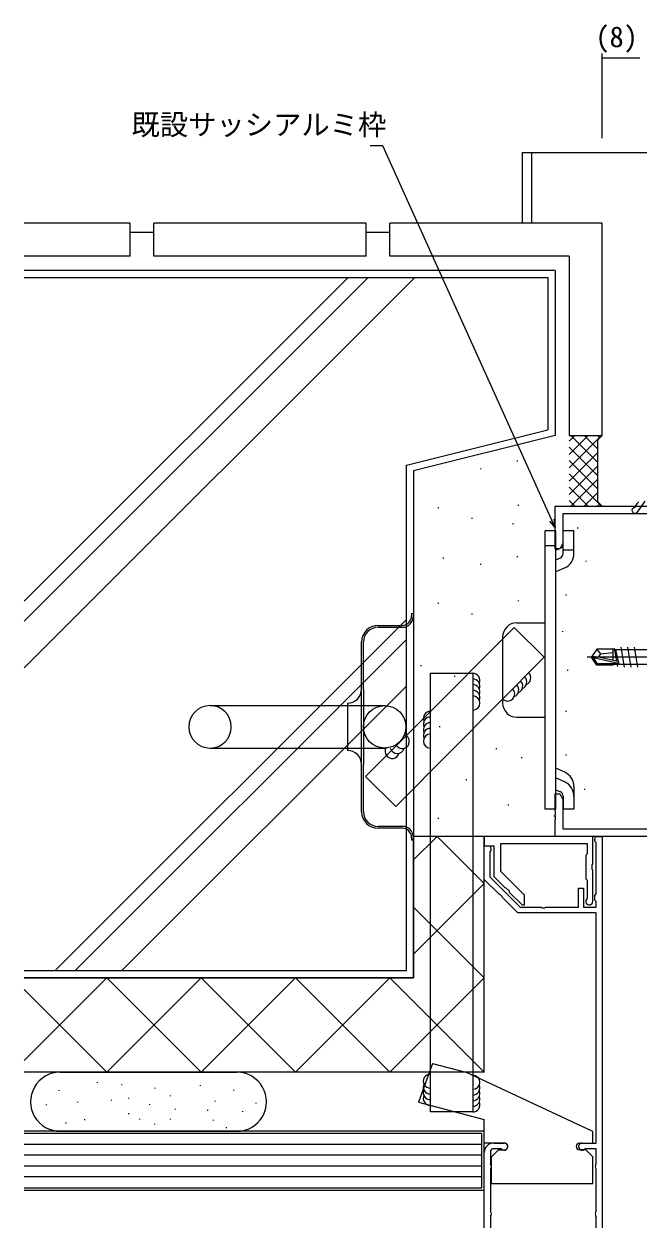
# Model space of a CAD drawing. Units: millimetres, scale not verified. Extents: x -567 to 567, y -403 to 403.
# Drawn here: x -53.7 to 76.6, y -167.1 to 88.1 of the extents above; entities that cross this region are included whole.
import ezdxf
from ezdxf.enums import TextEntityAlignment as Align

# ---------------------------------------------------------------- set-up
doc = ezdxf.new("R2010")
doc.units = ezdxf.units.MM
doc.header["$LTSCALE"] = 2
doc.layers.add('0-2_YKK_11', color=7, linetype='Continuous', lineweight=18)
for name, color, linetype in [('0-3_YKK_12', 2, 'Continuous'), ('0-4_YKK_13', 4, 'Continuous'), ('0-6_YKK_D', 6, 'Continuous'), ('0-8_YSS_K', 3, 'Continuous')]:
    doc.layers.add(name, color=color, linetype=linetype)
doc.styles.add('ＭＳ ゴシック', font='')
doc.styles.get('ＭＳ ゴシック').set_extended_font_data('MS Gothic')

msp = doc.modelspace()

# ---------------------------------------------------------------- linework, layer by layer
at = {"layer": '0-2_YKK_11'}
for p, q in [((68.79, -84.099), (68.79, -167.099)), ((45.79, -149.099), (48.04, -149.099)), ((43.79, -167.099), (43.79, -151.099))]:
    msp.add_line(p, q, dxfattribs=at)
for points in [[(82.16, -15.729), (60.42, -15.729), (60.42, -22.008), (59.79, -23.099), (58.79, -23.099), (58.79, -14.099), (83.79, -14.099)], [(83.79, -84.099), (58.79, -84.099), (58.79, -80.558), (58.91, -80.374), (58.91, -79.824), (58.79, -79.641), (58.79, -79.558), (58.91, -79.374), (58.91, -78.824), (58.79, -78.641), (58.79, -75.099), (59.79, -75.099), (60.42, -76.19), (60.42, -82.469), (82.16, -82.469)], [(66.79, -84.099), (43.79, -84.099), (43.79, -86.099), (45.79, -86.099), (45.79, -92.599), (48.144, -94.953), (48.381, -94.988), (49.058, -95.665), (49.093, -95.902), (51.79, -98.599), (52.29, -98.599), (52.29, -96.554), (47.29, -91.554), (47.29, -85.599), (65.59, -85.599), (65.59, -87.799), (65.29, -88.099), (65.29, -90.599), (65.29, -93.099), (65.59, -93.399), (65.59, -97.114), (65.504, -97.324)], [(64.54, -149.099), (67.49, -149.099), (67.49, -100.299), (50.89, -100.299), (47.65, -97.059), (47.605, -96.844), (47.216, -96.456), (47.002, -96.411), (43.79, -93.199), (43.79, -86.099), (45.09, -86.099), (45.215, -87.083), (44.99, -87.374), (44.99, -92.702), (51.387, -99.099), (55.832, -99.099), (56.015, -99.219), (56.565, -99.219), (56.748, -99.099), (63.79, -99.099), (63.79, -95.099), (64.79, -95.099), (64.79, -99.099), (67.49, -99.099), (67.49, -97.893), (67.228, -97.595), (67.228, -96.603), (67.49, -96.306), (67.49, -85.393), (67.228, -85.095), (67.29, -84.099), (68.79, -84.099)], [(66.79, -97.849), (66.79, -91.27), (66.647, -91.078), (66.647, -90.12), (66.79, -89.928), (66.79, -84.099)], [(47.515, -150.385), (47.305, -150.299), (45.79, -150.299)], [(67.444, -153.566), (67.49, -153.406), (67.49, -150.299), (65.275, -150.299), (65.065, -150.385)], [(45.09, -150.999), (45.09, -153.406), (45.136, -153.566)], [(45.136, -154.632), (45.09, -154.792), (45.09, -163.406), (45.136, -163.566)], [(67.444, -163.566), (67.49, -163.406), (67.49, -154.792), (67.444, -154.632)], [(45.136, -164.632), (45.09, -164.792), (45.09, -167.099)], [(67.49, -167.099), (67.49, -164.792), (67.444, -164.632)]]:
    msp.add_lwpolyline(points, dxfattribs=at)
for centre, radius, start, end in [((66.04, -97.849), 0.75, 135.58467, 359.99998), ((45.79, -151.099), 2, 90.00001, 179.99999), ((45.79, -150.999), 0.7, 90.00001, 179.99999), ((48.04, -149.849), 0.75, 225.58467, 89.99998), ((64.54, -149.849), 0.75, 90.00002, 314.41533), ((44.29, -154.099), 1, 327.79576, 32.20424), ((68.29, -154.099), 1, 147.79576, 212.20424), ((44.29, -164.099), 1, 327.79576, 32.20424), ((68.29, -164.099), 1, 147.79576, 212.20424)]:
    msp.add_arc(centre, radius, start, end, dxfattribs=at)
at = {"layer": '0-3_YKK_12'}
for p, q in [((51.79, 60.901), (51.79, 45.901)), ((51.79, 60.901), (210.29, 60.901)), ((53.79, 60.901), (53.79, 45.901))]:
    msp.add_line(p, q, dxfattribs=at)
at = {"layer": '0-4_YKK_13'}
for p, q in [((75.61, -14.405), (76.29, -13.427)), ((77.787, -13), (76.181, -15.339)), ((62.79, -19.325), (60.49, -19.325)), ((60.49, -24.157), (60.49, -19.325)), ((62.79, -21.619), (62.79, -19.325)), ((58.99, -22.501), (56.69, -22.501)), ((58.99, -23.441), (60.49, -22.731)), ((62.79, -24.157), (62.79, -21.619)), ((58.99, -25.494), (59.913, -25.063)), ((62.79, -23.382), (60.49, -23.382)), ((60.885, -27.148), (58.99, -28.031)), ((28.39, -36.863), (28.79, -36.863)), ((28.39, -36.863), (28.39, -37.363)), ((28.79, -36.863), (28.79, -37.363)), ((28.79, -37.363), (28.79, -84.363)), ((21.29, -39.363), (26.39, -39.363)), ((21.29, -39.763), (26.39, -39.763)), ((50.69, -38.825), (56.69, -38.825)), ((17.79, -52.863), (17.79, -42.863)), ((18.19, -52.863), (18.19, -42.863)), ((47.69, -41.825), (47.69, -55.825)), ((67.636, -44.399), (66.59, -45.949)), ((71.09, -44.399), (67.636, -44.399)), ((68.49, -45.399), (67.636, -44.399)), ((71.09, -46.78), (71.09, -44.399)), ((88.228, -44.549), (71.09, -44.549)), ((71.888, -46.961), (71.377, -44.199)), ((72.358, -47.649), (71.658, -44.549)), ((72.74, -43.999), (73.44, -48.199)), ((74.14, -43.999), (74.84, -48.199)), ((75.54, -43.999), (76.24, -48.199)), ((92.59, -46.099), (65.59, -46.099)), ((66.59, -45.949), (66.59, -46.249)), ((68.097, -46.099), (66.59, -45.949)), ((68.097, -46.099), (66.59, -46.099)), ((66.952, -46.249), (66.59, -46.249)), ((67.636, -47.799), (66.59, -46.249)), ((67.795, -47.499), (66.952, -46.249)), ((72.2, -47.442), (66.952, -46.249)), ((67.636, -47.799), (67.795, -47.499)), ((71.09, -47.799), (67.636, -47.799)), ((72.042, -47.499), (67.795, -47.499)), ((72.097, -47.009), (68.097, -46.099)), ((71.09, -47.799), (71.09, -47.499)), ((87.349, -47.649), (71.09, -47.649)), ((72.098, -48.099), (71.987, -47.499)), ((17.79, -68.863), (17.79, -52.863)), ((18.19, -52.863), (18.19, -68.863)), ((14.79, -55.863), (14.79, -65.863)), ((-14.31, -56.363), (22.69, -56.363)), ((50.69, -58.825), (56.69, -58.825)), ((-14.31, -65.363), (22.69, -65.363)), ((17.79, -78.863), (17.79, -68.863)), ((18.19, -78.863), (18.19, -68.863)), ((60.885, -70.503), (58.99, -69.619)), ((60.902, -72.57), (58.99, -71.665)), ((62.79, -73.493), (62.79, -76.031)), ((58.99, -74.209), (59.918, -74.649)), ((60.49, -75.552), (60.49, -78.325)), ((62.79, -75.552), (62.79, -78.325)), ((62.79, -78.325), (60.49, -78.325)), ((26.39, -81.963), (21.29, -81.963)), ((26.39, -82.363), (21.29, -82.363)), ((28.39, -84.363), (28.39, -84.863)), ((28.79, -84.863), (28.39, -84.863)), ((28.79, -84.363), (28.79, -84.863)), ((32.852, -132.217), (29.867, -140.418)), ((32.852, -132.217), (39.878, -134.1)), ((66.79, -146.649), (39.878, -134.1)), ((29.867, -140.418), (43.79, -144.148)), ((66.79, -149.149), (66.79, -146.649)), ((63.99, -149.149), (66.79, -149.149)), ((45.29, -157.649), (45.29, -152.049)), ((66.79, -157.649), (66.79, -152.049)), ((45.29, -157.649), (66.79, -157.649))]:
    msp.add_line(p, q, dxfattribs=at)
for points in [[(58.99, -78.325), (56.69, -78.325), (56.69, -19.325)], [(58.99, -78.325), (58.99, -19.325), (56.69, -19.325)], [(67.989, -46.099), (68.49, -45.399), (71.09, -45.139)], [(48.09, -149.149), (43.79, -149.149), (43.79, -144.148)], [(45.29, -152.049), (46.79, -150.549), (48.09, -150.549)], [(66.79, -152.049), (65.29, -150.549), (63.99, -150.549)]]:
    msp.add_lwpolyline(points, dxfattribs=at)
msp.add_circle((22.69, -60.863), 4.5, dxfattribs=at)
for centre, radius, start, end in [((75.687, -15), 0.6, 97.35368, 325.54336), ((76.536, -13.598), 0.3, 85.19062, 145.19062), ((59.49, -24.157), 1, 295, 0), ((59.49, -24.157), 3.3, 295, 0), ((26.39, -37.363), 2.4, 270, 0), ((26.39, -37.363), 2, 270, 0), ((21.29, -42.863), 3.5, 90, 180), ((21.29, -42.863), 3.1, 90, 180), ((50.69, -41.825), 3, 90, 180), ((72.042, -47.251), 0.248, 270, 77.19096), ((14.79, -52.863), 3, 270, 0), ((50.69, -55.825), 3, 180, 270), ((-14.31, -60.863), 4.5, 90, 270), ((-14.31, -60.863), 4.5, 270, 90), ((14.79, -68.863), 3, 0, 90), ((59.49, -73.493), 3.3, 0, 65), ((59.49, -75.552), 3.3, 360, 64.66912), ((59.49, -75.552), 1, 360, 64.66912), ((21.29, -78.863), 3.5, 180, 270), ((21.29, -78.863), 3.1, 180, 270), ((26.39, -84.363), 2.4, 0, 90), ((26.39, -84.363), 2, 0, 90), ((48.09, -149.849), 0.7, 270, 90), ((63.99, -149.849), 0.7, 90, 270)]:
    msp.add_arc(centre, radius, start, end, dxfattribs=at)
at = {"layer": '0-6_YKK_D'}
for p, q in [((68.79, 63.901), (68.79, 81.901)), ((76.79, 80.901), (68.79, 80.901))]:
    msp.add_line(p, q, dxfattribs=at)
for points in [[(58.79, -18.599), (58.091, -17.05), (22.295, 62.275), (19.595, 62.275)], [(58.506, -16.862), (58.79, -18.599), (57.676, -17.237)]]:
    msp.add_lwpolyline(points, dxfattribs=at)
for start, end in [(0, 180), (180, 0)]:
    msp.add_arc((68.79, 80.901), 0.106, start, end, dxfattribs=at)
at = {"layer": '0-8_YSS_K'}
for p, q in [((-31.21, 45.901), (-53.72, 45.901)), ((-31.21, 38.901), (-31.21, 45.901)), ((-26.21, 43.901), (-31.21, 43.901)), ((18.79, 45.901), (-26.21, 45.901)), ((-26.21, 38.901), (-26.21, 45.901)), ((18.79, 38.901), (18.79, 45.901)), ((23.79, 43.901), (18.79, 43.901)), ((68.79, 45.901), (23.79, 45.901)), ((23.79, 38.901), (23.79, 45.901)), ((68.79, 0.901), (68.79, 45.901)), ((-31.21, 38.901), (-53.72, 38.901)), ((18.79, 38.901), (-26.21, 38.901)), ((61.79, 38.901), (23.79, 38.901)), ((61.79, 38.901), (61.79, 0.901)), ((58.79, 35.903), (-53.72, 35.903)), ((58.79, 35.903), (58.79, 0.903)), ((14.928, 34.404), (-53.72, -34.244)), ((19.171, 34.404), (-53.72, -38.487)), ((29.07, 34.404), (-53.72, -48.386)), ((-53.72, 34.403), (57.29, 34.403)), ((57.29, 34.403), (57.29, 2.074)), ((27.29, -5.426), (57.29, 2.074)), ((58.79, 0.903), (28.79, -6.597)), ((61.79, 0.901), (68.79, 0.901)), ((65.818, 0.901), (61.79, -3.126)), ((62.989, 0.901), (61.79, -0.298)), ((68.646, 0.901), (61.79, -5.955)), ((62.134, 0.901), (67.79, -4.756)), ((64.962, 0.901), (67.79, -1.928)), ((67.79, -0.099), (68.79, 0.901)), ((67.79, 0.901), (68.218, 0.473)), ((61.79, -1.585), (67.79, -7.585)), ((67.79, -0.099), (67.79, -13.097)), ((50.748, -4.428), (50.748, -4.628)), ((67.79, -2.783), (61.79, -8.783)), ((61.79, -4.413), (67.79, -10.413)), ((27.29, -112.597), (27.29, -5.426)), ((28.79, -6.597), (28.79, -114.097)), ((43.028, -6.066), (43.028, -6.266)), ((67.79, -5.612), (61.79, -11.612)), ((61.79, -7.241), (68.647, -14.098)), ((61.79, -10.07), (65.818, -14.097)), ((67.79, -8.44), (62.134, -14.097)), ((67.79, -11.269), (64.962, -14.097)), ((34.017, -14.303), (34.017, -14.503)), ((50.982, -13.785), (50.982, -13.985)), ((61.79, -12.898), (62.989, -14.097)), ((67.79, -13.097), (68.79, -14.097)), ((68.218, -13.669), (67.79, -14.098)), ((41.157, -16.592), (41.157, -16.792)), ((49.812, -17.684), (49.812, -17.884)), ((63.53, -18.636), (63.53, -18.836)), ((35.083, -25.003), (35.083, -25.203)), ((50.748, -24.702), (50.748, -24.902)), ((43.028, -26.34), (43.028, -26.54)), ((65.304, -25.646), (65.304, -25.846)), ((61.045, -32.833), (61.045, -33.033)), ((34.017, -34.577), (34.017, -34.777)), ((50.982, -34.059), (50.982, -34.259)), ((27.29, -38.087), (-47.219, -112.596)), ((41.157, -36.866), (41.157, -37.066)), ((50.113, -39.777), (56.491, -46.126)), ((60.335, -40.553), (60.335, -40.753)), ((27.29, -42.329), (-42.977, -112.596)), ((30.346, -47.786), (30.346, -47.986)), ((37.486, -50.075), (37.486, -50.275)), ((61.4, -48.805), (61.4, -49.005)), ((27.29, -52.229), (-33.077, -112.596)), ((61.045, -57.501), (61.045, -57.701)), ((34.285, -60.727), (34.285, -60.927)), ((46.303, -65.406), (46.303, -65.606)), ((51.684, -67.277), (51.684, -67.477)), ((61.045, -66.729), (61.045, -66.929)), ((18.641, -71.392), (25.019, -77.742)), ((39.987, -71.956), (39.987, -72.156)), ((65.038, -74.004), (65.038, -74.204)), ((48.876, -77.336), (48.876, -77.536)), ((34.051, -80.143), (34.051, -80.343)), ((58.618, -79.683), (58.618, -79.883)), ((33.791, -84.097), (28.79, -89.097)), ((28.79, -114.099), (28.79, -84.099)), ((43.79, -84.099), (28.79, -84.099)), ((43.792, -94.098), (33.791, -84.097)), ((43.79, -134.097), (43.79, -84.099)), ((43.792, -94.097), (28.79, -109.097)), ((43.792, -114.098), (28.79, -99.097)), ((27.29, -112.597), (-53.72, -112.597)), ((-53.72, -114.097), (28.79, -114.097)), ((-53.72, -114.097), (28.79, -114.097)), ((-36.21, -114.097), (-53.719, -131.607)), ((28.79, -114.099), (-53.719, -114.099)), ((-16.21, -134.097), (-36.21, -114.097)), ((-16.21, -114.097), (-36.21, -134.097)), ((3.79, -134.097), (-16.21, -114.097)), ((3.79, -114.097), (-16.21, -134.097)), ((23.79, -114.097), (3.79, -134.097)), ((23.79, -134.097), (3.79, -114.097)), ((43.792, -114.096), (23.79, -134.097)), ((43.79, -134.097), (23.79, -114.097)), ((-36.21, -134.097), (-53.719, -116.587)), ((43.778, -134.097), (-53.719, -134.097)), ((-46.103, -134.097), (-8.603, -134.097)), ((-38.246, -136.228), (-38.246, -136.328)), ((-33.057, -136.716), (-33.057, -136.816)), ((-25.998, -137.422), (-25.998, -137.522)), ((-16.398, -136.857), (-16.398, -136.957)), ((-46.363, -137.923), (-46.363, -138.023)), ((-42.41, -140.343), (-42.41, -140.543)), ((-35.281, -139.972), (-35.281, -140.072)), ((-31.575, -139.541), (-31.575, -139.641)), ((-22.751, -139.047), (-22.751, -139.147)), ((-13.292, -140.177), (-13.292, -140.277)), ((-9.339, -137.846), (-9.339, -137.946)), ((-49.046, -140.961), (-49.046, -141.061)), ((-31.584, -142.804), (-31.584, -143.004)), ((-27.154, -140.835), (-27.154, -141.035)), ((-21.741, -141.819), (-21.741, -142.019)), ((-14.851, -142.065), (-14.851, -142.265)), ((-7.469, -142.312), (-7.469, -142.512)), ((-4.609, -140.601), (-4.609, -140.701)), ((-44.871, -144.772), (-44.871, -144.972)), ((-40.934, -144.034), (-40.934, -144.234)), ((-29.245, -143.991), (-29.245, -144.091)), ((-26.069, -145.051), (-26.069, -145.151)), ((-26.069, -145.051), (-26.069, -145.151)), ((-22.751, -143.991), (-22.751, -144.091)), ((-13.645, -144.203), (-13.645, -144.303)), ((-46.103, -146.597), (-8.603, -146.597)), ((-10.914, -145.756), (-10.914, -145.956)), ((43.291, -149.397), (-53.72, -149.396)), ((43.291, -151.697), (-53.72, -151.696)), ((43.29, -153.997), (-53.72, -153.996)), ((43.29, -156.297), (-53.72, -156.296))]:
    msp.add_line(p, q, dxfattribs=at)
for points in [[(50.113, -39.777), (30.251, -59.729), (18.641, -71.392)], [(56.492, -46.127), (36.629, -66.079), (25.019, -77.742)], [(41.367, -142.516), (32.367, -142.516), (32.382, -49.516)], [(32.382, -49.516), (41.367, -49.516), (41.367, -142.516)], [(-53.72, -159.096), (43.79, -159.097), (43.791, -146.597), (-53.72, -146.596)], [(-53.72, -158.596), (43.29, -158.597), (43.291, -147.097), (-53.72, -147.096)]]:
    msp.add_lwpolyline(points, dxfattribs=at)
for centre, radius, start, end in [((41.367, -51.016), 1.5, 336.42182, 90), ((41.367, -52.216), 1.5, 336.42182, 90), ((51.288, -51.354), 1.5, 291.55154, 45.12972), ((52.135, -50.503), 1.5, 291.55154, 45.12972), ((41.367, -53.416), 1.5, 336.42182, 90), ((41.367, -54.616), 1.5, 336.42182, 90), ((48.748, -53.905), 1.5, 225.12972, 45.12972), ((49.595, -53.054), 1.5, 291.55154, 45.12972), ((50.442, -52.204), 1.5, 291.55154, 45.12972), ((41.367, -55.816), 1.5, 270, 90), ((32.381, -59.09), 1.5, 90, 203.57818), ((32.381, -60.29), 1.5, 90, 203.57818), ((32.381, -61.49), 1.5, 90, 203.57818), ((32.381, -62.69), 1.5, 90, 203.57818), ((26.415, -63.986), 1.5, 207.33398, 72.70326), ((32.381, -63.89), 1.5, 90, 270), ((24.271, -66.085), 1.5, 151.24162, 344.39198), ((25.343, -65.036), 1.5, 192.61779, 344.39198), ((-46.103, -140.347), 6.25, 90, 270.93831), ((-8.603, -140.347), 6.25, 269.25462, 90), ((32.367, -135.987), 1.5, 89.95892, 270), ((41.367, -136.216), 1.5, 270, 90), ((32.367, -137.187), 1.5, 156.42182, 270), ((32.367, -138.387), 1.5, 156.42182, 270), ((41.367, -137.416), 1.5, 270, 23.57818), ((32.367, -139.587), 1.5, 156.42182, 270), ((41.367, -138.616), 1.5, 270, 23.57818), ((41.367, -139.816), 1.5, 270, 23.57818), ((41.367, -141.016), 1.5, 270, 23.57818)]:
    msp.add_arc(centre, radius, start, end, dxfattribs=at)

# ---------------------------------------------------------------- texts
at = {"layer": '0-6_YKK_D', "style": 'ＭＳ ゴシック'}
for s, p in [('(8)', (67.35, 81.901)), ('既設サッシアルミ枠', (-30.965, 63.275))]:
    msp.add_text(s, height=4.399, dxfattribs=at).set_placement(p, align=Align.BOTTOM_LEFT)

doc.saveas('drawing.dxf')
